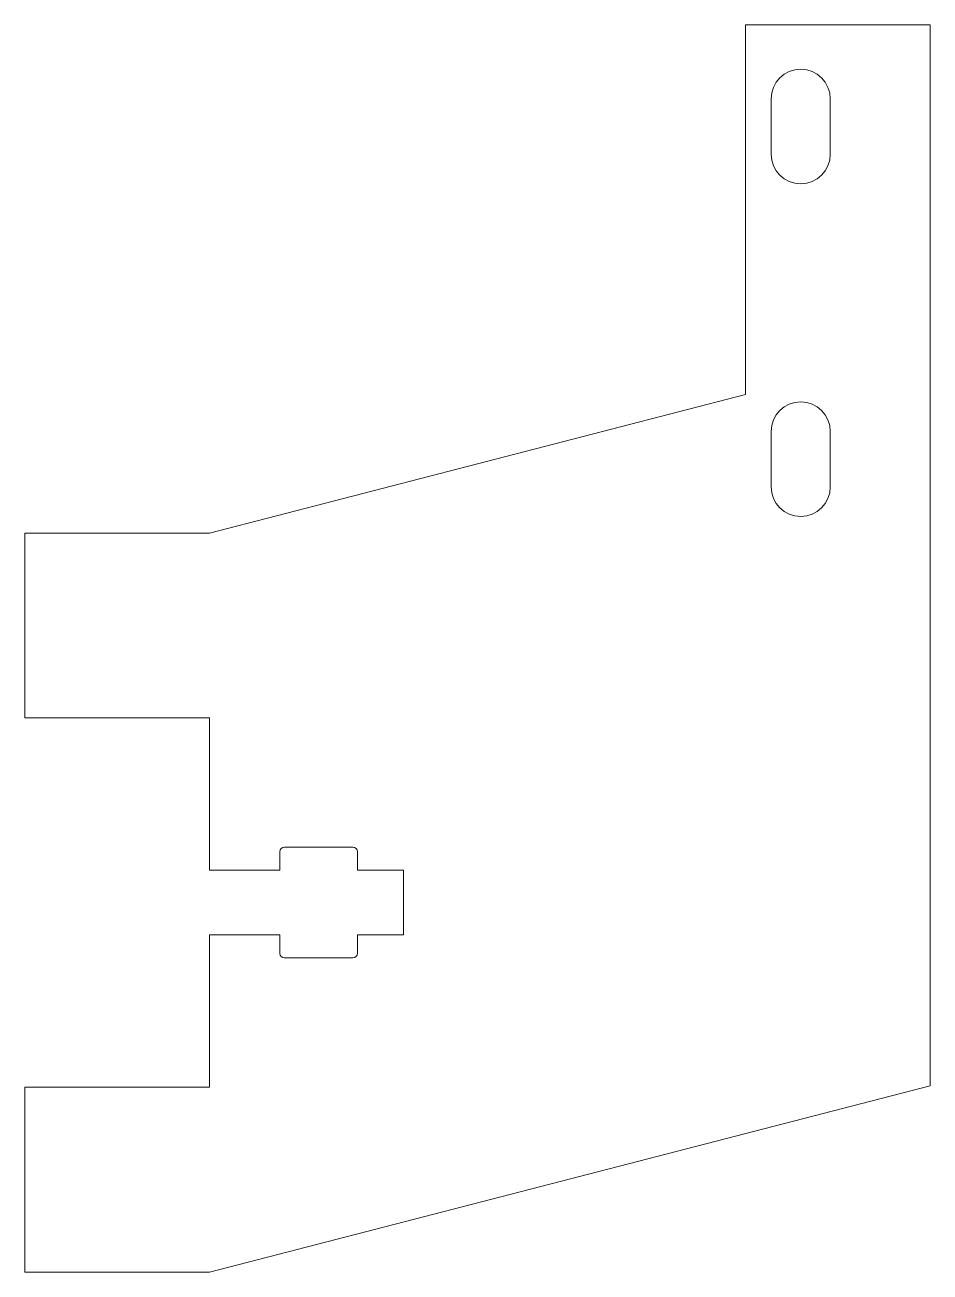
# Model space of a CAD drawing. Header units: millimetres. Extents: x -10 to 39, y -45 to 22.5.
import ezdxf

# ---------------------------------------------------------------- set-up
doc = ezdxf.new("R2010")
doc.units = ezdxf.units.MM

msp = doc.modelspace()

# ---------------------------------------------------------------- linework, layer by layer
at = {"color": 7, "linetype": 'Continuous', "lineweight": 15}
for p, q in [((39, 22.5), (29, 22.5)), ((29, 22.5), (29, 2.5)), ((39, -34.914), (39, 22.5)), ((30.4, 18.5), (30.4, 15.5)), ((33.6, 15.5), (33.6, 18.5)), ((29, 2.5), (0, -5)), ((30.4, 0.5), (30.4, -2.5)), ((33.6, -2.5), (33.6, 0.5)), ((0, -5), (-10, -5)), ((-10, -5), (-10, -15)), ((-10, -15), (0, -15)), ((0, -15), (0, -23.25)), ((3.8, -22.25), (3.8, -23.25)), ((7.75, -22), (4.05, -22)), ((8, -23.25), (8, -22.25)), ((3.8, -23.25), (0, -23.25)), ((10.5, -23.25), (8, -23.25)), ((10.5, -26.75), (10.5, -23.25)), ((0, -26.75), (3.8, -26.75)), ((0, -26.75), (0, -35)), ((3.8, -26.75), (3.8, -27.75)), ((8, -26.75), (10.5, -26.75)), ((8, -27.75), (8, -26.75)), ((4.05, -28), (7.75, -28)), ((0, -35), (-10, -35)), ((-10, -35), (-10, -45)), ((0, -45), (39, -34.914)), ((-10, -45), (0, -45))]:
    msp.add_line(p, q, dxfattribs=at)
for centre, radius, start, end in [((32, 18.5), 1.6, 0, 180), ((32, 15.5), 1.6, 180, 0), ((32, 0.5), 1.6, 0, 180), ((32, -2.5), 1.6, 180, 0), ((4.05, -22.25), 0.25, 90, 180), ((7.75, -22.25), 0.25, 0, 90), ((4.05, -27.75), 0.25, 180, 270), ((7.75, -27.75), 0.25, 270, 0)]:
    msp.add_arc(centre, radius, start, end, dxfattribs=at)

doc.saveas('drawing.dxf')
